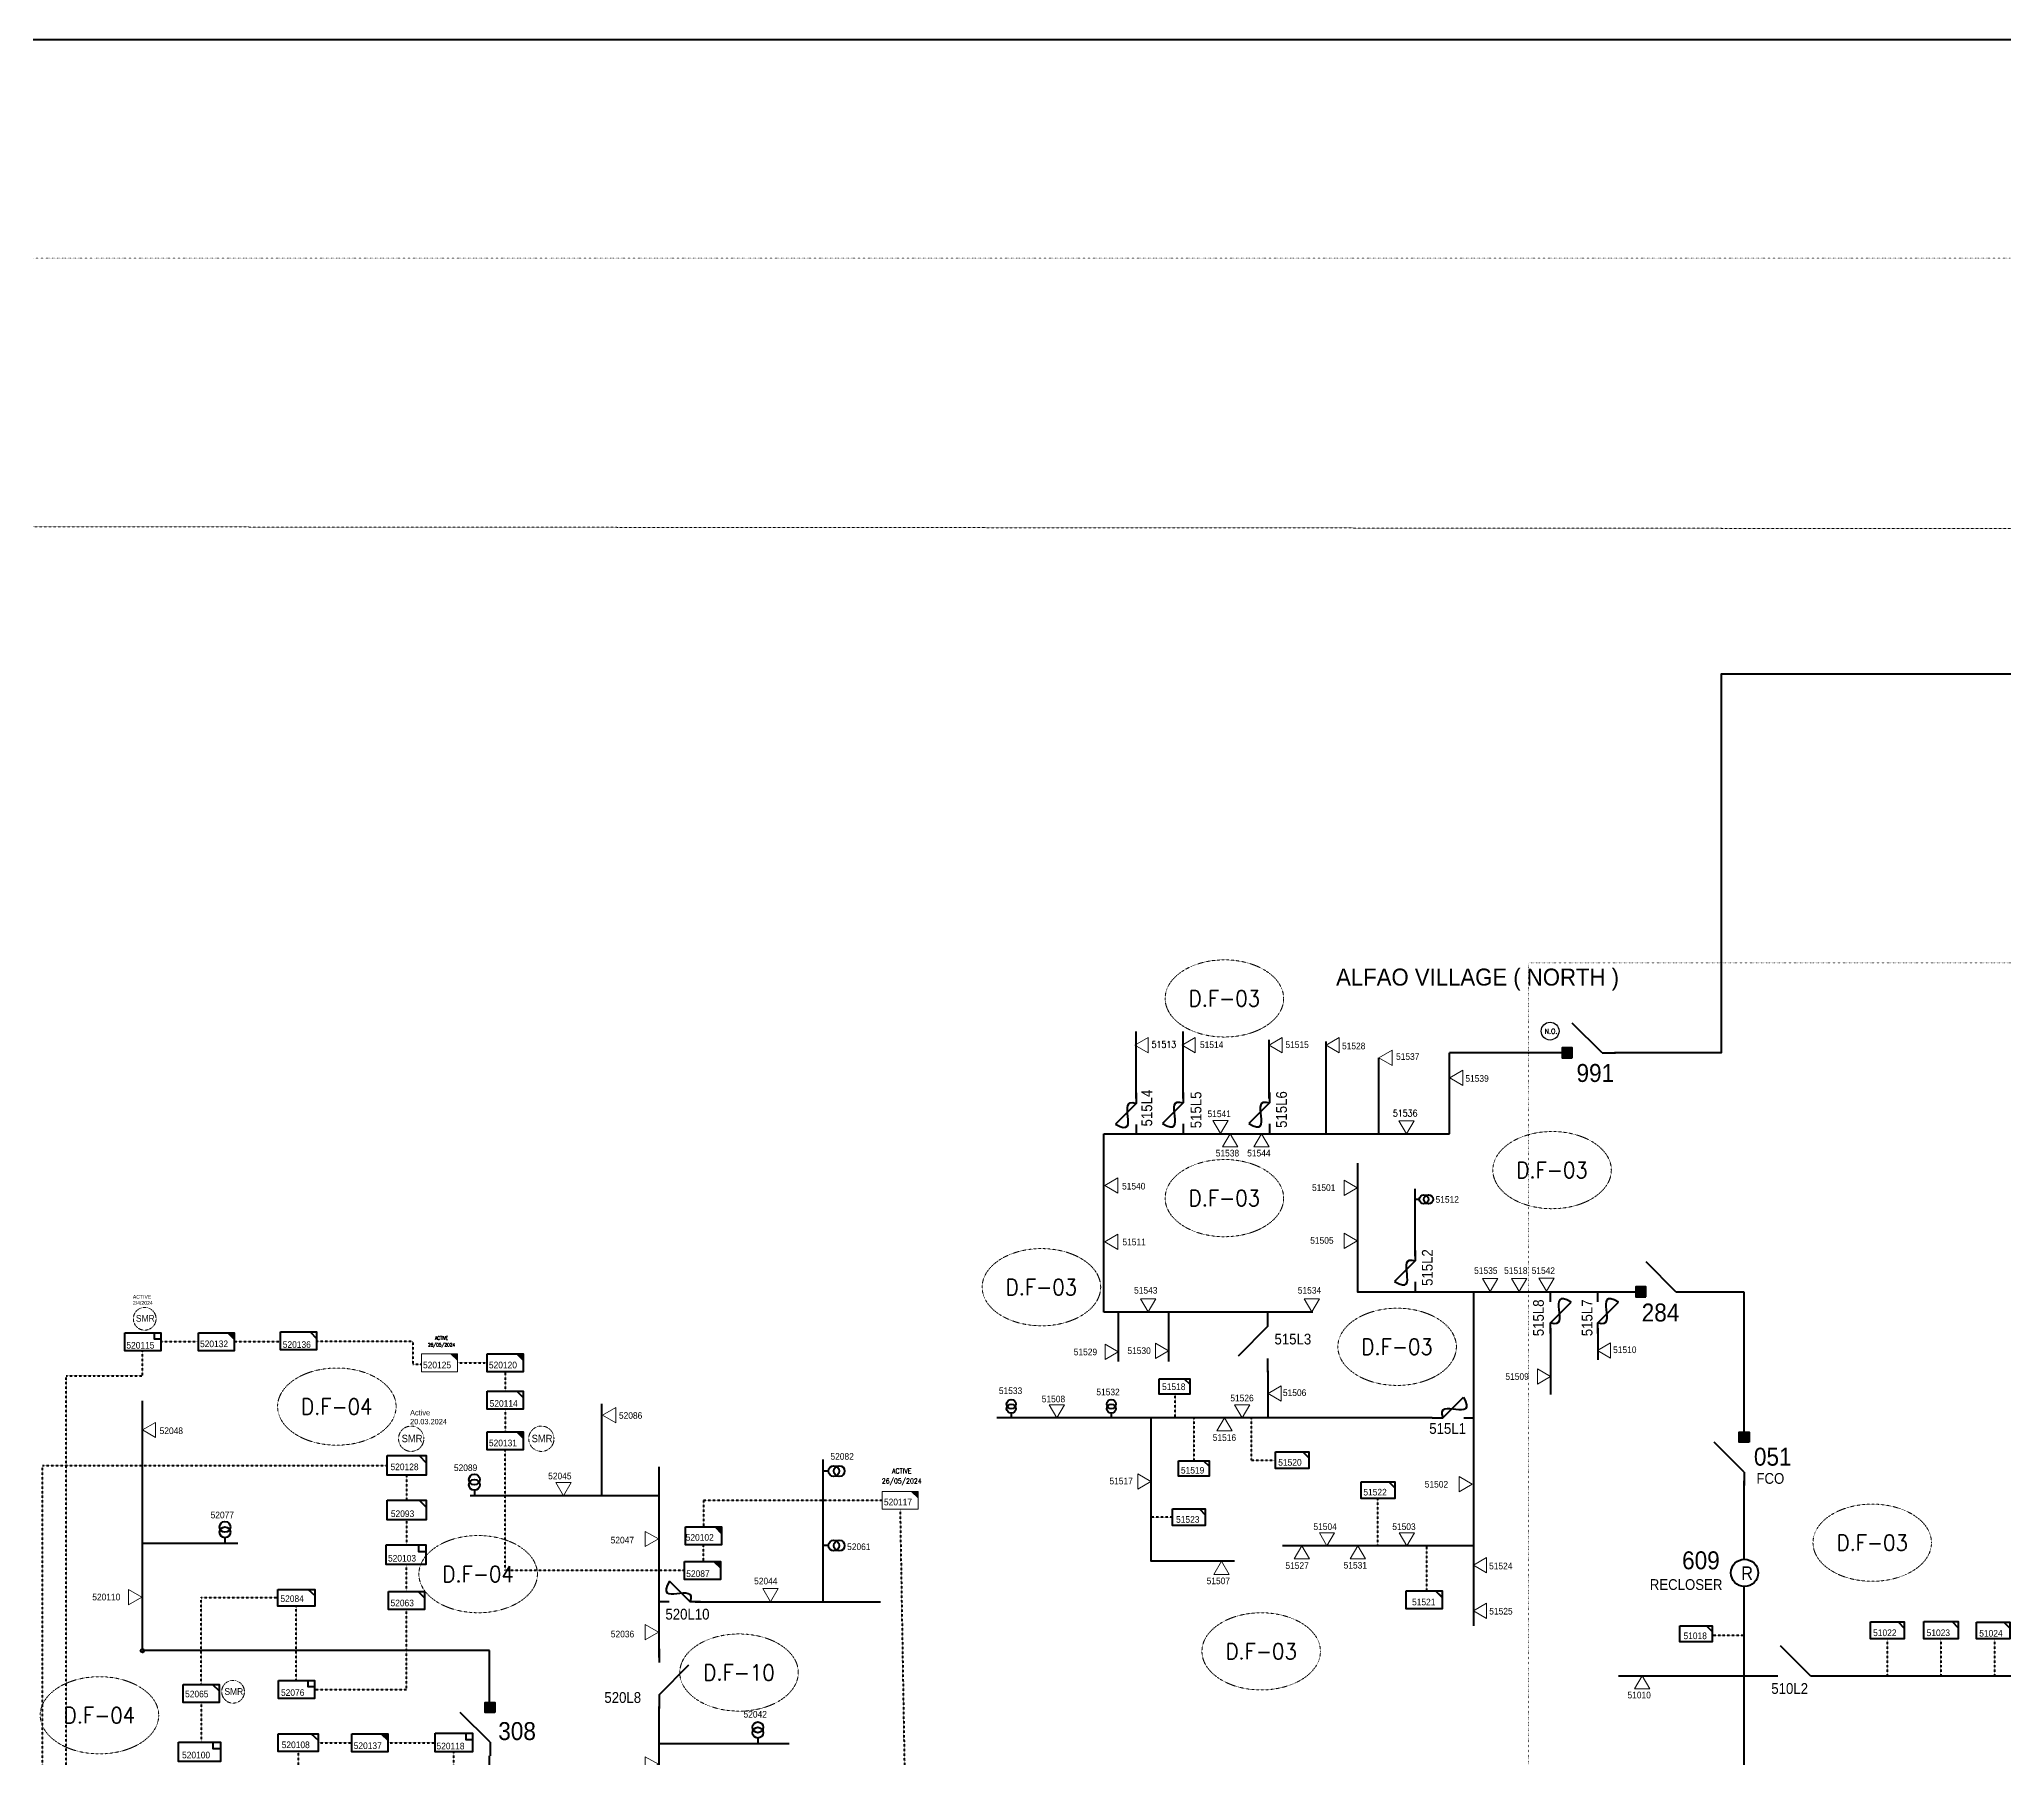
# Model space of a CAD drawing. Header units: metres. Extents: x 65984 to 144644, y -19036 to 23726.
# Drawn here: x 109096 to 110190, y 21877 to 22835 of the extents above; entities that cross this region are included whole.
import ezdxf
from ezdxf.enums import TextEntityAlignment as Align

# ---------------------------------------------------------------- set-up
doc = ezdxf.new("R2010")
doc.units = ezdxf.units.M
doc.header["$MEASUREMENT"] = 0
doc.linetypes.add('DGN Style 1', pattern=[0.6, 0, -0.6])
doc.linetypes.add('DGN Style 3', pattern=[0.013877, 0, -0.013877])
doc.layers.get('0').update_dxf_attribs({"color": 95, "lineweight": 40})
for name, color, linetype, lineweight in [('ABS', 7, 'Continuous', 40), ('ABS NUMBER', 112, 'Continuous', 30), ('d_fco', 5, 'Continuous', 40), ('d_fco text', 95, 'Continuous', 40), ('d_grid line', 7, 'DGN Style 1', 0), ('d_oh branch', 94, 'Continuous', 40), ('d_tf', 1, 'Continuous', 40), ('d_tf no', 6, 'Continuous', 40), ('d_ug cable', 95, 'Continuous', 40), ('d_ug tf', 1, 'Continuous', 40), ('d_village name', 7, 'Continuous', 40), ('FDR  4  02', 126, 'Continuous', 40), ('fedr no', 95, 'Continuous', 40), ('O H MAIN FEEDER', 4, 'Continuous', 100), ('REGULATOR', 5, 'Continuous', 40), ('SW N O', 114, 'Continuous', 30)]:
    doc.layers.add(name, color=color, linetype=linetype, lineweight=lineweight)
doc.styles.add('NASKHF', font='naskhf.shx', dxfattribs={"height": 8})
doc.styles.add('Style-Arial', font='arial.ttf')
doc.styles.add('Style-ENGINEERING', font='ENGINEERING.shx')
doc.styles.add('Style-msdefault', font='msdefault.shx')
doc.styles.add('Style-STANDARD', font='STANDARD.shx')

# ---------------------------------------------------------------- blocks, each defined once
blk = doc.blocks.new('TF_8')
at = {"color": 0, "linetype": 'ByBlock', "lineweight": -2}
blk.add_line((6.3, 4.95), (9.9, 1.35), dxfattribs=at)
blk.add_3dface([(-10.1, 4.95), (9.9, 4.95), (9.9, -5.05), (-10.1, -5.05)], dxfattribs=at)
blk = doc.blocks.new('*U836')
at = {"layer": 'ABS', "color": 7, "linetype": 'Continuous', "lineweight": 140, "ltscale": 0.246588}
for p, q in [((-8.3, 9.1), (-8.3, 16.6)), ((-8.3, 9.1), (8.3, -7.6)), ((-8.3, -16.6), (-8.3, -9))]:
    blk.add_line(p, q, dxfattribs=at)
blk = doc.blocks.new('*U809')
at = {"layer": 'REGULATOR', "color": 7, "linetype": 'Continuous', "lineweight": 211}
blk.add_circle((0, 0.1), 7.56, dxfattribs=at)
at = {"layer": 'ABS NUMBER', "color": 7, "lineweight": 211, "style": 'Style-ENGINEERING', "width": 0.9}
blk.add_text('R', height=7.56, dxfattribs=at).set_placement((-1.9, 3.7), align=Align.TOP_LEFT)
blk = doc.blocks.new('ABS2_1_1')
at = {"color": 0, "linetype": 'ByBlock', "lineweight": -2, "ltscale": 500}
for q in [(-29900, 43500), (0, 0)]:
    blk.add_line((0, 13600), q, dxfattribs=at)
at = {"color": 0, "linetype": 'ByBlock', "lineweight": -2, "ltscale": 500, "flags": 128}
for points in [[(5000, 43600), (-5000, 43600), (-5000, 53600), (5000, 53600)], [(3791, 49653), (3791, 49653), (3791, 49653)]]:
    blk.add_lwpolyline(points, close=True, dxfattribs=at)
at = {"color": 0, "linetype": 'ByBlock', "lineweight": -2, "ltscale": 500}
for points in [[(5000, 43600), (-5000, 43600), (5000, 53600), (-5000, 53600)], [(3791, 49653), (3791, 49653), (3791, 49653)]]:
    blk.add_solid(points, dxfattribs=at)
blk = doc.blocks.new('TFU_70')
at = {"layer": 'd_tf', "color": 5, "linetype": 'Continuous', "lineweight": 70, "ltscale": 0.000426762}
blk.add_line((0, 10), (0, 0), dxfattribs=at)
for centre in [(0, 30), (0, 20)]:
    blk.add_circle(centre, 10, dxfattribs=at)
blk = doc.blocks.new('*U748')
at = {"layer": 'd_fco', "color": 5, "linetype": 'Continuous', "lineweight": 100}
blk.add_line((-4.6, 4.2), (-10.1, 4.2), dxfattribs=at)
at = {"layer": 'd_fco', "color": 5, "linetype": 'Continuous', "lineweight": 100, "extrusion": (0, 0, -1), "flags": 128}
blk.add_lwpolyline([(-13, 4.2), (-7.1, 4.2), (4.4, -7.3)], dxfattribs=at)
at = {"layer": 'd_fco', "color": 5, "linetype": 'Continuous', "lineweight": 100}
blk.add_open_spline([(-4.4, -7.3), (-13, 7.7), (11.6, -7.7), (7.1, 4.2)], degree=3, dxfattribs=at)
blk = doc.blocks.new('TF3')
at = {"color": 0, "linetype": 'ByBlock', "lineweight": -2}
for p, q in [((11.3, 9), (18.3, 9)), ((18.3, 9), (18.3, 2))]:
    blk.add_line(p, q, dxfattribs=at)
at = {"color": 0, "linetype": 'ByBlock', "lineweight": -2, "flags": 128}
blk.add_lwpolyline([(18.3, 2), (11.3, 2), (11.3, 9)], dxfattribs=at)
at = {"color": 0, "linetype": 'ByBlock', "lineweight": -2}
blk.add_3dface([(-21.7, 9), (18.3, 9), (18.3, -11), (-21.7, -11)], dxfattribs=at)
blk = doc.blocks.new('TFU_79')
at = {"layer": 'd_tf', "color": 234, "linetype": 'Continuous', "lineweight": 70, "ltscale": 0.000390876}
blk.add_line((0, 10), (0, 0), dxfattribs=at)
for centre in [(0, 30), (0, 20)]:
    blk.add_circle(centre, 10, dxfattribs=at)
blk = doc.blocks.new('exist.us-1000kva')
at = {"color": 0, "linetype": 'ByBlock', "lineweight": -2, "flags": 128}
blk.add_lwpolyline([(40, 12.9), (32.8, 20), (40, 20)], close=True, dxfattribs=at)
at = {"color": 0, "linetype": 'ByBlock', "lineweight": -2, "extrusion": (0, 0, -1)}
blk.add_solid([(-40, 12.9), (-32.8, 20), (-40, 20)], dxfattribs=at)
at = {"color": 0, "linetype": 'ByBlock', "lineweight": -2, "xscale": 2, "yscale": 2}
blk.add_blockref('TF_8', (20.2, 10.1), dxfattribs=at)
blk = doc.blocks.new('*U794')
at = {"layer": 'd_fco', "color": 234, "linetype": 'Continuous', "lineweight": 100}
blk.add_line((-4.6, 4.2), (-10.1, 4.2), dxfattribs=at)
at = {"layer": 'd_fco', "color": 234, "linetype": 'Continuous', "lineweight": 100, "flags": 128}
blk.add_lwpolyline([(13, 4.2), (7.1, 4.2), (-4.4, -7.3)], dxfattribs=at)
at = {"layer": 'd_fco', "color": 234, "linetype": 'Continuous', "lineweight": 100}
blk.add_open_spline([(-4.4, -7.3), (-13, 7.7), (11.6, -7.7), (7.1, 4.2)], degree=3, dxfattribs=at)
blk = doc.blocks.new('*U892')
at = {"layer": 'SW N O', "color": 3}
blk.add_circle((0, 0), 16.8, dxfattribs=at)
at = {"layer": 'SW N O', "color": 3, "style": 'Style-STANDARD'}
blk.add_text('N.O.', height=9.6, dxfattribs=at).set_placement((1.7, -0.2), align=Align.MIDDLE_CENTER)
blk = doc.blocks.new('TRA1_543')
at = {"layer": 'd_tf', "color": 5, "linetype": 'Continuous', "lineweight": 0, "ltscale": 0.000307269, "flags": 128}
blk.add_lwpolyline([(9.9, -16.9), (-0.1, 0.1), (-10.1, -16.9)], close=True, dxfattribs=at)
blk = doc.blocks.new('TRA1_542')
at = {"layer": 'd_tf', "color": 5, "linetype": 'Continuous', "lineweight": 0, "ltscale": 0.000307269, "xscale": 1.000046566207833, "yscale": 1.000046566207833, "zscale": 1.000046566207833, "rotation": 180}
blk.add_blockref('TRA1_543', (0, 0), dxfattribs=at)
blk = doc.blocks.new('TRA1_545')
at = {"layer": 'd_tf', "color": 5, "linetype": 'Continuous', "lineweight": 0, "ltscale": 0.000307269, "flags": 128}
blk.add_lwpolyline([(10.1, -17), (0.1, 0), (-9.9, -17)], close=True, dxfattribs=at)
blk = doc.blocks.new('TRA1_544')
at = {"layer": 'd_tf', "color": 5, "linetype": 'Continuous', "lineweight": 0, "ltscale": 0.000307269, "xscale": 1.000046566207833, "yscale": 1.000046566207833, "zscale": 1.000046566207833, "rotation": 180}
blk.add_blockref('TRA1_545', (0, 0), dxfattribs=at)
blk = doc.blocks.new('*U2274')
at = {"layer": 'd_ug tf', "color": 5, "linetype": 'Continuous', "lineweight": 40, "flags": 128}
blk.add_lwpolyline([(11.5, 1.7), (7.3, 5.7), (11.5, 5.7)], close=True, dxfattribs=at)
at = {"layer": 'd_ug tf', "color": 5, "linetype": 'Continuous', "lineweight": 40, "xscale": 1.147979204721027, "yscale": 1.147979204721027, "zscale": 0.3630735559045985, "rotation": 359.9999999999999}
blk.add_blockref('TF_8', (0.1, 0), dxfattribs=at)

msp = doc.modelspace()

# ---------------------------------------------------------------- linework, layer by layer
at = {"layer": 'd_grid line', "color": 7, "linetype": 'DGN Style 1', "lineweight": 0, "flags": 128}
for points in [[(133459.3, 19332.1), (133459.3, 22713), (107396.8, 22713), (107396.8, 19332.1)], [(110915.3, 22320.5), (110915.3, 21720.5), (109925.3, 21720.5), (109925.3, 22320.5)]]:
    msp.add_lwpolyline(points, close=True, dxfattribs=at)
at = {"layer": 'd_oh branch', "color": 5, "linetype": 'Continuous', "lineweight": 100}
for p, q in [((109706.8, 22245), (109706.8, 22282.3)), ((109732.9, 22245), (109732.9, 22282.3)), ((109780.9, 22245), (109780.9, 22277.7)), ((109812.6, 22225.3), (109812.6, 22276.8)), ((109842, 22225.3), (109842, 22267.6)), ((109881.3, 22225.3), (109881.3, 22270.4)), ((109862.1, 22157.1), (109862.1, 22194.7)), ((109696.8, 22125.9), (109696.8, 22098.5)), ((109724.8, 22125.9), (109724.8, 22098.5)), ((109937.6, 22117.1), (109937.6, 22080.2)), ((109963.9, 22117.1), (109963.9, 22099.4)), ((109871.6, 22067.1), (109629.1, 22067.1)), ((109975.4, 21923.4), (110056.6, 21923.4)), ((110085.7, 21923.4), (110262.1, 21923.4))]:
    msp.add_line(p, q, dxfattribs=at)
at = {"layer": 'd_oh branch', "color": 234, "linetype": 'Continuous', "lineweight": 100}
for p, q in [((109153.4, 22035.3), (109153.4, 22076.7)), ((109409.2, 22024), (109409.2, 22075)), ((109441.1, 21933.6), (109441.1, 22039.9)), ((109532.4, 21964.7), (109532.4, 22043.9)), ((109440.8, 22023.8), (109335.8, 22023.8)), ((109153.4, 21997.4), (109206.5, 21997.4)), ((109461.2, 21964.7), (109564.3, 21964.7)), ((109441.1, 21836.5), (109441.1, 21906.3)), ((109441.5, 21885.8), (109513.6, 21885.8))]:
    msp.add_line(p, q, dxfattribs=at)
at = {"layer": 'd_oh branch', "color": 5, "linetype": 'Continuous', "lineweight": 100, "flags": 128}
for points in [[(109943.8, 22270.4), (109881.3, 22270.4)], [(109688.8, 22225.3), (109881.3, 22225.3)], [(109688.8, 22125.9), (109688.8, 22225.3)], [(109988.3, 22137.2), (109830.3, 22137.2), (109830.3, 22209)], [(109894.6, 22137.2), (109894.6, 21951.3)], [(109805.2, 22125.9), (109688.8, 22125.9)], [(109780.2, 22067.1), (109780.2, 22093.3)], [(109715, 22067.1), (109715, 21998.5)], [(109715, 21998.5), (109715, 21987.5), (109761.5, 21987.5)], [(109894.6, 21995.9), (109788.2, 21995.9)]]:
    msp.add_lwpolyline(points, dxfattribs=at)
at = {"layer": 'd_tf', "color": 234, "linetype": 'Continuous', "lineweight": 0, "ltscale": 0.000426762, "flags": 128}
for points in [[(109417, 22064.3), (109417, 22072.9), (109409.6, 22068.6)], [(109160.7, 22056.1), (109160.7, 22064.6), (109153.3, 22060.4)], [(109383.6, 22031.1), (109392.1, 22031.1), (109387.8, 22023.7)], [(109433.3, 21995.4), (109433.3, 22003.9), (109440.7, 21999.7)], [(109145.6, 21963), (109145.6, 21971.6), (109153, 21967.3)], [(109498.8, 21972.1), (109507.4, 21972.1), (109503.1, 21964.7)], [(109433.3, 21943.5), (109433.3, 21952), (109440.7, 21947.8)], [(109433.3, 21869.9), (109433.3, 21878.4), (109440.7, 21874.2)]]:
    msp.add_lwpolyline(points, close=True, dxfattribs=at)
at = {"layer": 'd_ug cable', "color": 1, "linetype": 'DGN Style 3', "lineweight": 0}
msp.add_line((107935.2, 22564.4), (133669.6, 22541.1), dxfattribs=at)
at = {"layer": 'd_ug cable', "color": 218, "linetype": 'DGN Style 3', "lineweight": 106}
for p, q in [((109184.5, 22109.5), (109163.5, 22109.5)), ((109230.3, 22109.5), (109204.5, 22109.5)), ((109328.7, 22097.8), (109345.4, 22097.8)), ((109355.4, 22092.8), (109355.4, 22082.1)), ((109355.4, 22072.1), (109355.4, 22059.4)), ((109300.4, 22035.2), (109300.4, 22021.3)), ((109300.4, 22010.4), (109300.4, 21996.5)), ((109300.4, 21970.5), (109300.4, 21985.5)), ((109239, 21920.9), (109239, 21962.4)), ((109186, 21908.7), (109186, 21886.5))]:
    msp.add_line(p, q, dxfattribs=at)
at = {"layer": 'd_ug cable', "color": 5, "linetype": 'DGN Style 3', "lineweight": 106}
for p, q in [((109738.8, 22067.1), (109738.8, 22043.2)), ((109727, 22011.8), (109715, 22011.8)), ((109841.4, 21995.9), (109841.4, 22022.1)), ((109868.5, 21995.9), (109868.5, 21970.7)), ((110044.8, 21945.9), (110027.6, 21945.9)), ((110125, 21944), (110125, 21923.6)), ((110154.9, 21944), (110154.9, 21923.6)), ((110184.8, 21944), (110184.8, 21923.6))]:
    msp.add_line(p, q, dxfattribs=at)
at = {"layer": 'd_ug cable', "color": 30, "linetype": 'DGN Style 3', "lineweight": 106}
for p, q in [((109251.3, 21886.2), (109269.9, 21886.2)), ((109289.9, 21886.2), (109316.4, 21886.2)), ((109326.6, 21881.1), (109326.6, 21865.4))]:
    msp.add_line(p, q, dxfattribs=at)
at = {"layer": 'd_ug cable', "color": 218, "linetype": 'DGN Style 3', "lineweight": 106, "flags": 128}
for points in [[(109174.8, 21848.9), (109110.8, 21848.9), (109110.8, 22090.6), (109153.4, 22090.6), (109153.4, 22104.5)], [(109250.3, 22109.9), (109303.9, 22109.9), (109303.9, 22097), (109308.7, 22097)], [(109455.2, 21982.2), (109355.4, 21982.2), (109355.4, 22049.4)], [(109565.3, 22021.2), (109465.8, 22021.2), (109465.8, 22006.4)], [(109575.3, 22016.2), (109578.7, 21814.1), (109578.7, 21814.1)], [(109465.8, 21987.3), (109465.8, 21996.4)], [(109186, 21918.7), (109186, 21967), (109228.7, 21967)], [(109249.1, 21915.9), (109300.4, 21915.9), (109300.4, 21960.5)]]:
    msp.add_lwpolyline(points, dxfattribs=at)
at = {"layer": 'd_ug cable', "color": 5, "linetype": 'DGN Style 3', "lineweight": 106, "flags": 128}
for points in [[(109728.4, 22067.1), (109728.4, 22080.4), (109728.4, 22080.4)], [(109770.9, 22067.1), (109770.9, 22043.6), (109784.4, 22043.6)]]:
    msp.add_lwpolyline(points, dxfattribs=at)
at = {"layer": 'd_ug cable', "color": 218, "linetype": 'DGN Style 3', "lineweight": 211, "flags": 128}
msp.add_lwpolyline([(108704.5, 21193.4), (109097.7, 21193.4), (109097.7, 22040.6), (109289.6, 22040.6)], dxfattribs=at)
at = {"layer": 'd_ug cable', "color": 30, "linetype": 'DGN Style 3', "lineweight": 106, "flags": 128}
msp.add_lwpolyline([(109240.1, 21881.2), (109240.1, 21870.7), (109239.9, 21870.7)], dxfattribs=at)
at = {"layer": 'd_ug cable', "color": 2, "linetype": 'DGN Style 3', "lineweight": 13}
for centre, radius in [((109154.6, 22122.3), 6.34), ((109303, 22055.5), 7.05), ((109375.5, 22055.5), 7.05), ((109203.8, 21914.6), 6.34)]:
    msp.add_circle(centre, radius, dxfattribs=at)
at = {"layer": 'FDR  4  02', "color": 5, "linetype": 'Continuous'}
msp.add_line((110045.3, 22065.4), (110045.3, 22083.9), dxfattribs=at)
at = {"layer": 'FDR  4  02', "color": 5, "linetype": 'Continuous', "flags": 128}
msp.add_lwpolyline([(110045.3, 22137.2), (110021.6, 22137.2)], dxfattribs=at)
at = {"layer": 'fedr no', "color": 82, "linetype": 'DGN Style 3', "lineweight": 13, "true_color": 0x1dc70e}
for centre in [(109755.9, 22300.7), (109938.4, 22205.1), (109755.9, 22189.5), (109654, 22139.9), (109852.1, 22106.7), (109261.6, 22073.4), (110116.7, 21997.6), (109340.3, 21980.1), (109776.4, 21937.1), (109485.6, 21925.3), (109129.4, 21901.5)]:
    msp.add_ellipse(centre, major_axis=(33, 0), ratio=0.651175, dxfattribs=at)
at = {"layer": 'O H MAIN FEEDER', "color": 5, "lineweight": 211, "ltscale": 0.498271}
for p, q in [((110045.3, 22059.5), (110045.3, 22137.2)), ((110045.3, 21988.4), (110045.3, 22032)), ((110045.3, 21870.4), (110045.3, 21972.9))]:
    msp.add_line(p, q, dxfattribs=at)
at = {"layer": 'O H MAIN FEEDER', "color": 234, "lineweight": 211, "ltscale": 0.498271}
for p, q in [((109153.4, 21937.5), (109153.4, 22036.8)), ((109346.7, 21937.5), (109153.4, 21937.5)), ((109346.7, 21908.7), (109346.7, 21937.5)), ((109346.7, 21836.5), (109346.7, 21878.9))]:
    msp.add_line(p, q, dxfattribs=at)
at = {"layer": 'O H MAIN FEEDER', "color": 140, "lineweight": 211, "ltscale": 0.498271, "flags": 128}
msp.add_lwpolyline([(106943.9, 22834.8), (144644.1, 22834.8), (144644.1, 19389.5), (106943.9, 19389.5)], close=True, dxfattribs=at)
at = {"layer": 'O H MAIN FEEDER', "color": 231, "lineweight": 211, "ltscale": 30, "flags": 128}
msp.add_lwpolyline([(110467.9, 22481.2), (110032.6, 22481.2), (110032.6, 22270.4), (109973.1, 22270.4)], dxfattribs=at)
at = {"layer": 'O H MAIN FEEDER', "color": 5, "lineweight": 211, "ltscale": 0.498271, "flags": 128}
msp.add_lwpolyline([(110045.3, 22137.2), (110013.9, 22137.2)], dxfattribs=at)
at = {"layer": 'O H MAIN FEEDER', "color": 218, "lineweight": 211, "ltscale": 0.498271}
msp.add_circle((109153.3, 21937.5), 0.983, dxfattribs=at)

# ---------------------------------------------------------------- block references
at = {"layer": 'ABS', "color": 7, "linetype": 'Continuous', "lineweight": 211, "ltscale": 0.829472, "xscale": 0.000555747191877611, "zscale": 0.0003680335276451397}
for p, yscale, rotation in [((109973.8, 22270.4), -0.0005557471918776113, 270.0000000000002), ((110014.9, 22137.4), -0.0005557471918776113, 270.0000000000002), ((110045.3, 22029.4), 0.000555747191877611, 359.9999999999997), ((109346.9, 21878.9), 0.000555747191877611, 359.9999999999997)]:
    msp.add_blockref('ABS2_1_1', p, dxfattribs=dict(at, yscale=yscale, rotation=rotation))
at = {"layer": 'ABS', "color": 7, "linetype": 'Continuous', "lineweight": 140, "ltscale": 0.246588, "extrusion": (0, 0, -1)}
msp.add_blockref('*U836', (-109771.8, 22109.1), dxfattribs=at)
for p, rotation in [((-109449.4, 21921.9), 180), ((-110073.2, 21931.8), 89.99999999999999)]:
    msp.add_blockref('*U836', p, dxfattribs=dict(at, rotation=rotation))
at = {"layer": 'd_fco', "color": 5, "linetype": 'Continuous', "lineweight": 100, "extrusion": (0, 0, -1)}
for p, rotation in [((-109702.6, 22235.1), 90.00000000060001), ((-109728.7, 22235.4), 90.00000000060001), ((-109776.8, 22235.4), 90.00000000060001), ((-109858, 22147.4), 90.00000000060001), ((-109941.8, 22127.2), 270.0000000006), ((-109968.1, 22127.2), 270.0000000006)]:
    msp.add_blockref('*U748', p, dxfattribs=dict(at, rotation=rotation))
at = {"layer": 'd_fco', "color": 5, "linetype": 'Continuous', "lineweight": 100, "rotation": 180.0000000005999}
msp.add_blockref('*U748', (109884.6, 22071.4), dxfattribs=at)
at = {"layer": 'd_fco', "color": 234, "linetype": 'Continuous', "lineweight": 100, "extrusion": (0, 0, -1), "rotation": 180.0000000006}
msp.add_blockref('*U794', (-109451.2, 21968.9), dxfattribs=at)
at = {"layer": 'd_tf', "color": 5, "linetype": 'Continuous', "lineweight": 0, "ltscale": 0.000307269, "xscale": 0.4267622666565712, "yscale": 0.4267622666565712, "zscale": 0.4267622666565712}
for name, p, rotation in [('TRA1_544', (109706.1, 22274.7), 270), ('TRA1_544', (109732.4, 22274.7), 270), ('TRA1_544', (109780.9, 22274.7), 270), ('TRA1_544', (109812.6, 22274.6), 270), ('TRA1_544', (109842, 22267.6), 270), ('TRA1_544', (109881.5, 22256.4), 270), ('TRA1_542', (109689.4, 22196.5), 270), ('TRA1_542', (109829.8, 22195.1), 89.99999999999999), ('TRA1_542', (109689.4, 22165.2), 270), ('TRA1_542', (109829.8, 22165.7), 89.99999999999999), ('TRA1_544', (109696.8, 22104), 89.99999999999999), ('TRA1_542', (109724.8, 22104.4), 89.99999999999999), ('TRA1_542', (109963.7, 22104.7), 270), ('TRA1_542', (109937.5, 22090.2), 89.99999999999999), ('TRA1_542', (109780.3, 22080.7), 270), ('TRA1_544', (109715, 22031.8), 89.99999999999999), ('TRA1_542', (109893.9, 22030.2), 89.99999999999999), ('TRA1_542', (109754.3, 21987.2), 180), ('TRA1_544', (109988.5, 21923.5), 180)]:
    msp.add_blockref(name, p, dxfattribs=dict(at, rotation=rotation))
for name, p in [('TRA1_544', (109753.7, 22225.4)), ('TRA1_542', (109857.2, 22225.4)), ('TRA1_542', (109903.8, 22137.6)), ('TRA1_542', (109920, 22137.6)), ('TRA1_544', (109935.3, 22137.6)), ('TRA1_542', (109713.4, 22126.2)), ('TRA1_542', (109804.6, 22126.2)), ('TRA1_542', (109662.6, 22067.2)), ('TRA1_542', (109765.7, 22067.2)), ('TRA1_542', (109813, 21995.9)), ('TRA1_542', (109857.5, 21995.9))]:
    msp.add_blockref(name, p, dxfattribs=at)
at = {"layer": 'd_tf', "color": 5, "linetype": 'Continuous', "lineweight": 0, "ltscale": 0.000307269, "extrusion": (0, 0, -1), "xscale": 0.4267622666565712, "yscale": 0.4267622666565712, "zscale": 0.4267622666565712}
for p, rotation in [((-109759, 22225.3), 180), ((-109776.5, 22225.3), 180), ((-109755.9, 22067.1), 180), ((-109798.9, 21995.9), 180), ((-109830.2, 21995.9), 180), ((-109894.6, 21985), 89.99999999999999), ((-109894.6, 21959.6), 89.99999999999999)]:
    msp.add_blockref('TRA1_542', p, dxfattribs=dict(at, rotation=rotation))
at = {"layer": 'd_tf', "color": 5, "linetype": 'Continuous', "lineweight": 70, "ltscale": 0.000426762, "xscale": 0.2560573599939425, "yscale": 0.2560573599939425, "zscale": 0.2560573599939425}
for p, rotation in [((109861.9, 22188.8), 269.9999999999999), ((109637.2, 22067.1), 359.9999999999999), ((109692.9, 22067.1), 359.9999999999999)]:
    msp.add_blockref('TFU_70', p, dxfattribs=dict(at, rotation=rotation))
at = {"layer": 'd_tf', "color": 234, "linetype": 'Continuous', "lineweight": 70, "ltscale": 0.000390876, "xscale": 0.3, "yscale": 0.3, "zscale": 0.3}
for p, rotation in [((109338.2, 22023.8), 359.9999999999999), ((109532.4, 22037.5), 269.9999999999999), ((109199.3, 21997.4), 359.9999999999999), ((109532.4, 21996), 269.9999999999999), ((109496.1, 21885.8), 359.9999999999999)]:
    msp.add_blockref('TFU_79', p, dxfattribs=dict(at, rotation=rotation))
at = {"layer": 'd_tf no', "color": 2, "linetype": 'Continuous', "lineweight": 13, "xscale": 0.5002295740352334, "yscale": 0.5002295740352334, "zscale": 0.3164171083704443, "rotation": 359.9999999999999}
for p in [(109308.7, 22092.8), (109565.3, 22016.2)]:
    msp.add_blockref('exist.us-1000kva', p, dxfattribs=at)
at = {"layer": 'd_ug tf', "color": 2, "linetype": 'Continuous', "lineweight": 40, "rotation": 359.9999999999999}
for name, p, xscale, yscale, zscale in [('TF3', (109154.4, 22110), 0.5001015152642799, 0.5001015152642799, 0.09644393463131137), ('exist.us-1000kva', (109345.4, 22049.4), 0.5002295740352334, 0.5002295740352334, 0.3164171083704443)]:
    msp.add_blockref(name, p, dxfattribs=dict(at, xscale=xscale, yscale=yscale, zscale=zscale))
at = {"layer": 'd_ug tf', "color": 218, "linetype": 'Continuous', "lineweight": 40, "rotation": 359.9999999999999}
for name, p, xscale, yscale, zscale in [('exist.us-1000kva', (109184.5, 22104.5), 0.5002295740352334, 0.5002295740352334, 0.3164171083704443), ('TF_8', (109240.4, 22110), 1.000459148070467, 1.000459148070467, 0.3164171083704443), ('exist.us-1000kva', (109345.4, 22092.8), 0.5002295740352334, 0.5002295740352334, 0.3164171083704443), ('TF_8', (109355.5, 22077.1), 1.000459148070467, 1.000459148070467, 0.3164171083704443), ('exist.us-1000kva', (109455.8, 21996.4), 0.5002295740352334, 0.5002295740352334, 0.3164171083704443), ('TF3', (109301, 21991.5), 0.5521122958064772, 0.5521122958064772, 0.09644393463131137), ('exist.us-1000kva', (109455.2, 21977.2), 0.5002295740352334, 0.5002295740352334, 0.3164171083704443), ('TF3', (109240, 21916.4), 0.5001015152642799, 0.5001015152642799, 0.09644393463131137), ('TF3', (109186.1, 21881.7), 0.5830018297568442, 0.5351134504430546, 0.09644393463131137)]:
    msp.add_blockref(name, p, dxfattribs=dict(at, xscale=xscale, yscale=yscale, zscale=zscale))
at = {"layer": 'd_ug tf', "color": 5, "linetype": 'Continuous', "lineweight": 40}
for name, p, xscale, yscale, zscale in [('TF_8', (109728.2, 22084.7), 0.8535245333131425, 0.8535245333131425, 0.4267622666565712), ('TF_8', (109793.8, 22043.7), 0.9298575080497965, 0.9298575080497965, 0.4267622666565712), ('TF_8', (109738.9, 22039), 0.8535245333131425, 0.8535245333131425, 0.4267622666565712), ('TF_8', (109841.5, 22026.9), 0.9404479605130543, 0.9404479605130543, 0.4267622666565712), ('TF_8', (109736.2, 22011.9), 0.9176381327802968, 0.9176381327802968, 0.4267622666565712), ('*U2274', (109867.1, 21965.8), 0.8714958807233716, 0.8714958807233716, 0.8714958807233716), ('TF_8', (110018.7, 21946.9), 0.8991964441686409, 0.8991964441686409, 0.4267622666565712), ('TF_8', (110125.2, 21948.8), 0.9442292691490058, 0.9442292691490058, 0.4267622666565712), ('TF_8', (110155.1, 21948.9), 0.9579979761214923, 0.9579979761214923, 0.4267622666565712), ('TF_8', (110184.2, 21948.7), 0.9264182464035672, 0.9264182464035672, 0.4267622666565712)]:
    msp.add_blockref(name, p, dxfattribs=dict(at, xscale=xscale, yscale=yscale, zscale=zscale))
at = {"layer": 'd_ug tf', "color": 2, "linetype": 'Continuous', "lineweight": 40, "xscale": 1.086856677022139, "yscale": 1.086856677022139, "zscale": 0.3164171083704443}
msp.add_blockref('TF_8', (109300.6, 22040.7), dxfattribs=at)
at = {"layer": 'd_ug tf', "color": 218, "linetype": 'Continuous', "lineweight": 40, "zscale": 0.3164171083704443}
for p, xscale, yscale in [((109300.6, 22015.9), 1.086856677022139, 1.086856677022139), ((109239.1, 21967), 1.02743637767038, 0.9203711000905207), ((109300.5, 21965.5), 1.000459148070467, 1.000459148070467), ((109186.1, 21913.7), 1.000459148070467, 1.000459148070467)]:
    msp.add_blockref('TF_8', p, dxfattribs=dict(at, xscale=xscale, yscale=yscale))
at = {"layer": 'd_ug tf', "color": 30, "linetype": 'Continuous', "lineweight": 40}
for name, p, xscale, yscale, zscale, rotation in [('TF3', (109327.7, 21886.8), 0.5194500676146425, 0.5194500676146425, 0.09644393463131137, 359.9999999999709), ('exist.us-1000kva', (109269.9, 21881.2), 0.5002295740352334, 0.5002295740352334, 0.3164171083704443, 359.9999999999999)]:
    msp.add_blockref(name, p, dxfattribs=dict(at, xscale=xscale, yscale=yscale, zscale=zscale, rotation=rotation))
at = {"layer": 'd_ug tf', "color": 30, "linetype": 'Continuous', "lineweight": 40, "xscale": 1.116840938399324, "yscale": 1.000459148070467, "zscale": 0.3164171083704443}
msp.add_blockref('TF_8', (109240.2, 21886.3), dxfattribs=at)
at = {"layer": 'REGULATOR', "color": 7, "linetype": 'Continuous', "lineweight": 211}
msp.add_blockref('*U809', (110045.6, 21980.7), dxfattribs=at)
at = {"layer": 'SW N O', "color": 3, "xscale": 0.2950694635422144, "yscale": 0.2950694635422144, "zscale": 0.2950694635422144}
msp.add_blockref('*U892', (109937.3, 22282.5), dxfattribs=at)

# ---------------------------------------------------------------- texts
at = {"layer": 'ABS NUMBER', "color": 7, "lineweight": 140, "style": 'Style-Arial', "width": 0.9}
for s, p in [('991', (109952, 22264.2)), ('284', (109988.3, 22130.8)), ('051', (110050.8, 22050.5)), ('609', (110010.8, 21992.8)), ('308', (109351.5, 21897.7))]:
    msp.add_text(s, height=10, dxfattribs=at).set_placement(p, align=Align.TOP_LEFT)
at = {"layer": 'd_fco text', "color": 5, "linetype": 'Continuous', "lineweight": 80, "style": 'Style-msdefault', "width": 0.916667}
for s, p in [('515L4', (109709.7, 22229.4)), ('515L5', (109737.1, 22228.4)), ('515L6', (109784.7, 22228.6)), ('515L2', (109865.9, 22140.6)), ('515L8', (109927.8, 22112.6)), ('515L7', (109954.9, 22112.6))]:
    msp.add_text(s, height=6, rotation=90, dxfattribs=at).set_placement(p, align=Align.TOP_LEFT)
for s, p in [('515L3', (109783.8, 22114)), ('515L1', (109870, 22064.2)), ('510L2', (110060.5, 21919.4))]:
    msp.add_text(s, height=6, dxfattribs=at).set_placement(p, align=Align.TOP_LEFT)
at = {"layer": 'd_fco text', "color": 5, "linetype": 'Continuous', "lineweight": 70, "style": 'Style-msdefault', "width": 0.916667}
for s, p in [('FCO', (110052.2, 22036.4)), ('RECLOSER', (109992.8, 21977.3))]:
    msp.add_text(s, height=6, dxfattribs=at).set_placement(p, align=Align.TOP_LEFT)
at = {"layer": 'd_fco text', "color": 234, "linetype": 'Continuous', "lineweight": 80, "style": 'Style-msdefault', "width": 0.916667}
for s, p in [('520L10', (109444.6, 21960.8)), ('520L8', (109410.6, 21914.4))]:
    msp.add_text(s, height=6, dxfattribs=at).set_placement(p, align=Align.TOP_LEFT)
at = {"layer": 'd_tf no', "color": 5, "linetype": 'Continuous', "lineweight": 40, "style": 'Style-STANDARD', "width": 0.945946}
for s, p in [('51513', (109722.2, 22275.1)), ('51536', (109856.6, 22236.8))]:
    msp.add_text(s, height=3.7, dxfattribs=at).set_placement(p, align=Align.MIDDLE_CENTER)
at = {"layer": 'd_tf no', "color": 5, "linetype": 'Continuous', "lineweight": 40, "style": 'Style-msdefault', "width": 0.945946}
for s, p in [('51514', (109742.3, 22276.8)), ('51515', (109789.9, 22276.8)), ('51528', (109821.4, 22276.1)), ('51537', (109851.5, 22270.2)), ('51539', (109890.1, 22258)), ('51541', (109746.5, 22238.3)), ('51538', (109751.1, 22216.4)), ('51544', (109768.6, 22216.4)), ('51540', (109698.9, 22198)), ('51501', (109804.7, 22197.2)), ('51512', (109873.5, 22190.6)), ('51511', (109699.1, 22166.9)), ('51505', (109803.7, 22167.8)), ('51535', (109895, 22151)), ('51518', (109911.7, 22151)), ('51542', (109927, 22151)), ('51543', (109705.6, 22140)), ('51534', (109796.8, 22140)), ('51529', (109672, 22105.7)), ('51530', (109701.9, 22106.4)), ('51509', (109912.4, 22092)), ('51533', (109630.3, 22084.1)), ('51508', (109654.2, 22079.5)), ('51532', (109684.6, 22083.4)), ('51518', (109721.2, 22086.3)), ('51506', (109788.5, 22083)), ('51516', (109749.4, 22058)), ('51517', (109691.9, 22033.8)), ('51519', (109731.7, 22039.8)), ('51520', (109785.9, 22044.2)), ('51522', (109833.3, 22027.6)), ('51502', (109867.5, 22032)), ('51523', (109729, 22012.4)), ('51504', (109805.5, 22008.4)), ('51503', (109849.4, 22008.4)), ('51527', (109789.9, 21986.7)), ('51531', (109822.3, 21986.9)), ('51524', (109903.3, 21986.5)), ('51507', (109746, 21978.2)), ('51521', (109860.4, 21966.4)), ('51525', (109903.4, 21961.3)), ('51018', (110011.6, 21947.6)), ('51022', (110117.2, 21949.3)), ('51023', (110147, 21949.3)), ('51024', (110176.3, 21949)), ('51010', (109980.4, 21914.6))]:
    msp.add_text(s, height=3.7, dxfattribs=at).set_placement(p, align=Align.TOP_LEFT)
at = {"layer": 'd_tf no', "color": 1, "linetype": 'Continuous', "lineweight": 40, "style": 'Style-msdefault', "width": 0.945946}
for height, p in [(3.72, (109149.7, 22124.4)), (4.13, (109297.7, 22057.7)), (4.13, (109370.1, 22057.7)), (3.72, (109199, 21916.6))]:
    msp.add_text('SMR', height=height, dxfattribs=at).set_placement(p, align=Align.TOP_LEFT)
at = {"layer": 'd_tf no', "color": 121, "linetype": 'Continuous', "lineweight": 40, "style": 'Style-msdefault', "width": 0.945946}
for s, p in [('520115', (109144.4, 22109.4)), ('520128', (109291.5, 22041.7))]:
    msp.add_text(s, height=3.7, dxfattribs=at).set_placement(p, align=Align.TOP_LEFT)
at = {"layer": 'd_tf no', "color": 218, "linetype": 'Continuous', "lineweight": 40, "style": 'Style-msdefault', "width": 0.945946}
for s, p in [('520132', (109185.4, 22110.2)), ('520136', (109231.5, 22109.8)), ('520120', (109346.3, 22098.4)), ('520114', (109346.7, 22077)), ('52093', (109291.7, 22015.6)), ('520102', (109455.9, 22002.4)), ('520103', (109290.1, 21990.8)), ('52087', (109456.2, 21982.2)), ('52084', (109230.2, 21968.3)), ('52063', (109291.5, 21965.9)), ('52065', (109177.1, 21915.2)), ('52076', (109230.5, 21916)), ('520100', (109175.4, 21881.2))]:
    msp.add_text(s, height=3.7, dxfattribs=at).set_placement(p, align=Align.TOP_LEFT)
at = {"layer": 'd_tf no', "color": 5, "linetype": 'Continuous', "lineweight": 40, "style": 'Style-msdefault', "width": 0.945946}
for s, p in [('51510', (109972.4, 22103.2)), ('51526', (109759.2, 22076.3))]:
    msp.add_text(s, height=3.7, dxfattribs=at).set_placement(p)
at = {"layer": 'd_tf no', "color": 2, "linetype": 'Continuous', "lineweight": 13, "style": 'Style-msdefault', "width": 0.945946}
for s, p in [('520125', (109309.6, 22098.4)), ('520117', (109566.3, 22022.1))]:
    msp.add_text(s, height=3.7, dxfattribs=at).set_placement(p, align=Align.TOP_LEFT)
at = {"layer": 'd_tf no', "color": 234, "linetype": 'Continuous', "lineweight": 40, "style": 'Style-msdefault', "width": 0.945946}
for s, p in [('52086', (109418.7, 22070.3)), ('52048', (109162.9, 22061.8)), ('52082', (109536.5, 22047.5)), ('52089', (109326.8, 22041.2)), ('52045', (109379.3, 22036.6)), ('52077', (109191.3, 22014.9)), ('52047', (109414.1, 22000.9)), ('52061', (109545.8, 21997.2)), ('520110', (109125.4, 21969.2)), ('52044', (109494, 21978.1)), ('52036', (109414.2, 21948.6)), ('52042', (109488.1, 21903.9))]:
    msp.add_text(s, height=3.7, dxfattribs=at).set_placement(p, align=Align.TOP_LEFT)
at = {"layer": 'd_tf no', "color": 2, "linetype": 'Continuous', "lineweight": 40, "style": 'Style-msdefault', "width": 0.945946}
msp.add_text('520131', height=3.7, dxfattribs=at).set_placement((109346.3, 22055), align=Align.TOP_LEFT)
at = {"layer": 'd_tf no', "color": 30, "linetype": 'Continuous', "lineweight": 40, "style": 'Style-msdefault', "width": 0.945946}
for s, p in [('520108', (109230.9, 21886.9)), ('520137', (109271, 21886.4)), ('520118', (109317.1, 21886.2))]:
    msp.add_text(s, height=3.7, dxfattribs=at).set_placement(p, align=Align.TOP_LEFT)
at = {"layer": 'd_tf no', "color": 121, "linetype": 'Continuous', "lineweight": 40, "attachment_point": 1, "style": 'NASKHF'}
for s, insert, char_height in [('\\Fmsdefault;\\H1x;\\W0.945946;ACTIVE\\P2/4/2024\\P', (109148, 22135.6), 2.068), ('\\Fmsdefault;\\H1x;\\W0.945946;Active\\P20.03.2024', (109302.4, 22071.5), 2.984)]:
    msp.add_mtext(s, dxfattribs=dict(at, insert=insert, char_height=char_height))
at = {"layer": 'd_tf no', "color": 111, "linetype": 'Continuous', "lineweight": 13, "attachment_point": 5, "line_spacing_factor": 1.2, "style": 'Style-STANDARD'}
for insert, char_height in [((109319.9, 22109.4), 1.901), ((109576.2, 22034.3), 2.794)]:
    msp.add_mtext('\\H1x;\\W0.909091;ACTIVE\\P26/05/2024', dxfattribs=dict(at, insert=insert, char_height=char_height))
at = {"layer": 'd_village name', "color": 7, "linetype": 'Continuous', "lineweight": 53, "style": 'Style-Arial', "width": 0.933333}
msp.add_text('ALFAO VILLAGE ( NORTH )', height=9.457, dxfattribs=at).set_placement((109896.9, 22312.6), align=Align.MIDDLE_CENTER)
at = {"layer": 'fedr no', "color": 6, "linetype": 'Continuous', "lineweight": 40, "char_height": 8.85, "attachment_point": 5, "style": 'Style-STANDARD'}
for s, insert in [('D.F-03', (109755.9, 22300.7)), ('D.F-03', (109938.4, 22205.1)), ('D.F-03', (109755.9, 22189.5)), ('D.F-03', (109654, 22139.9)), ('D.F-03', (109852.1, 22106.7)), ('D.F-04', (109261.6, 22073.4)), ('D.F-03', (110116.7, 21997.6)), ('D.F-04', (109340.3, 21980.1)), ('D.F-03', (109776.4, 21937.1)), ('D.F-10', (109485.6, 21925.3)), ('D.F-04', (109129.4, 21901.5))]:
    msp.add_mtext(s, dxfattribs=dict(at, insert=insert))

doc.saveas('drawing.dxf')
